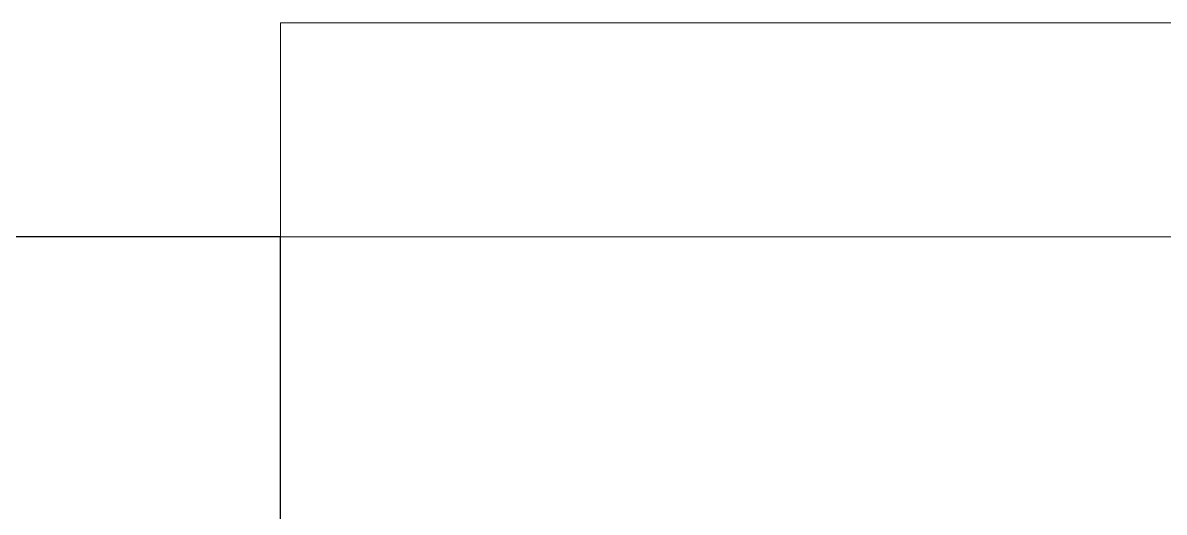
# Model space of a CAD drawing. Header units: centimetres. Extents: x 118932 to 154602, y -32682 to -23521.
# Drawn here: x 138415.72 to 138437.06, y -25104.47 to -25095.33 of the extents above; entities that cross this region are included whole.
import ezdxf

# ---------------------------------------------------------------- set-up
doc = ezdxf.new("R2010")
doc.units = ezdxf.units.CM
doc.header["$LTSCALE"] = 50
doc.header["$MEASUREMENT"] = 0
for name, color, linetype, lineweight, true_color in [('GEN_02_TF_Pencere', 7, 'Continuous', 9, 0x6093ac), ('GEN_05_ML_Mermer', 7, 'Continuous', 9, 0x9d8692), ('KALACAK DUVARLAR', 7, 'Continuous', 30, 0x005387)]:
    doc.layers.add(name, color=color, linetype=linetype, lineweight=lineweight, true_color=true_color)

# ---------------------------------------------------------------- blocks, each defined once
blk = doc.blocks.new('LEVEL 0_E BLOK_GÖRÜNÜŞ')
at = {"layer": 'GEN_02_TF_Pencere'}
blk.add_lwpolyline([(769.047, 421.139), (679.047, 421.139)], dxfattribs=at)
blk = doc.blocks.new('YIKILACAK DUVARLAR LEVEL 0 D BLOK')
at = {"layer": 'KALACAK DUVARLAR', "elevation": 0}
blk.add_lwpolyline([(27.185, 36.377), (27.185, 51.377), (-352.297, 51.377), (-352.297, 36.377)], close=True, dxfattribs=at)
blk = doc.blocks.new('P12')
at = {"layer": 'GEN_05_ML_Mermer', "elevation": 0}
blk.add_lwpolyline([(63388.825, 12318.478), (63298.825, 12318.478), (63298.825, 12340.478), (63388.825, 12340.478)], close=True, dxfattribs=at)
blk = doc.blocks.new('DOGRAMA LEVEL 0 E BLOK')
at = {"rotation": 180.3101437038125}
blk.add_blockref('P12', (63645.999, 13761.065, 0), dxfattribs=at)

msp = doc.modelspace()

# ---------------------------------------------------------------- block references
for name, p in [('LEVEL 0_E BLOK_GÖRÜNÜŞ', (137741.489, -25520.469, 0)), ('YIKILACAK DUVARLAR LEVEL 0 D BLOK', (138393.351, -25150.708, 0))]:
    msp.add_blockref(name, p)
at = {"rotation": 359.6887739338809}
msp.add_blockref('DOGRAMA LEVEL 0 E BLOK', (138089.785, -26193.192), dxfattribs=at)

doc.saveas('drawing.dxf')
